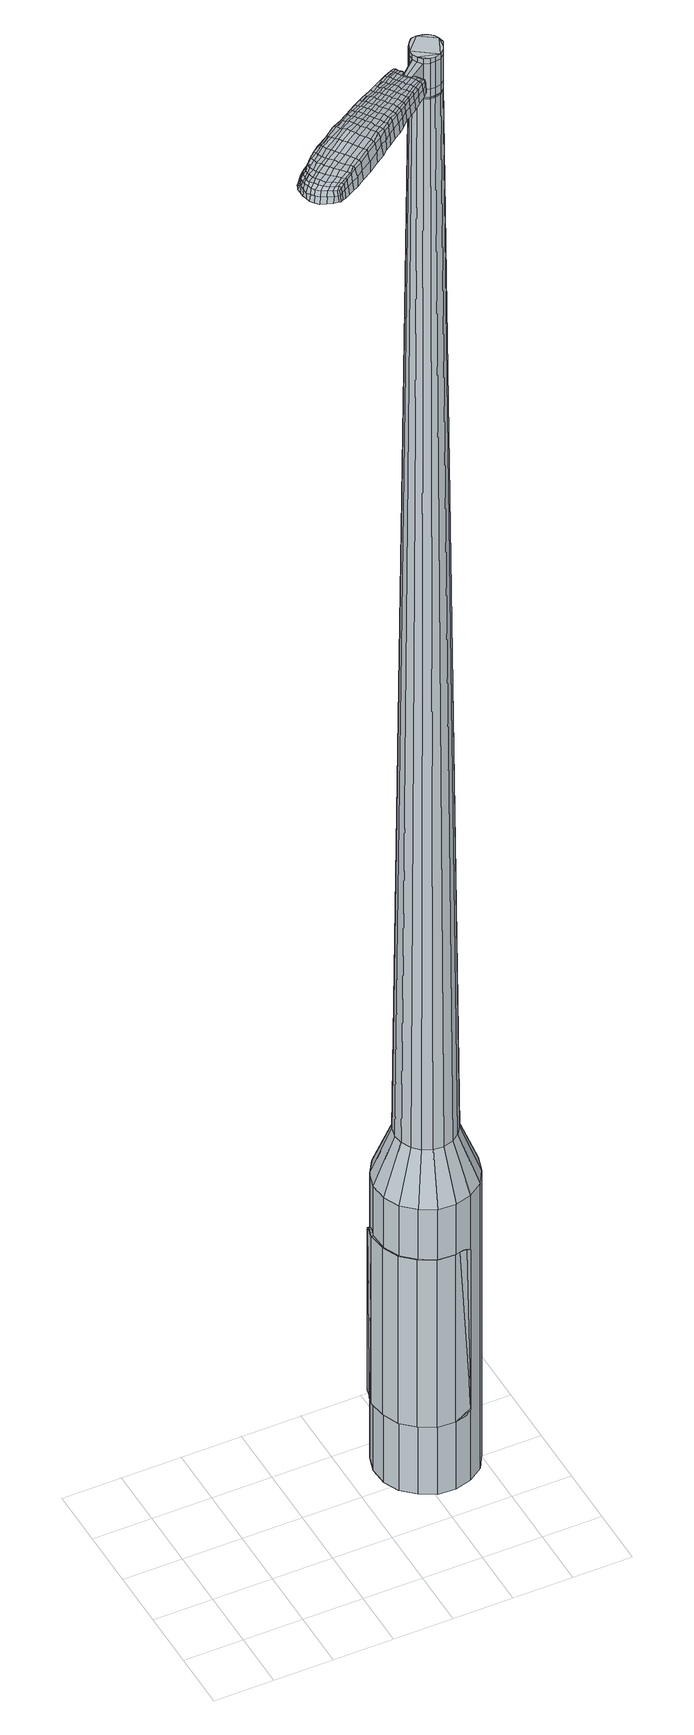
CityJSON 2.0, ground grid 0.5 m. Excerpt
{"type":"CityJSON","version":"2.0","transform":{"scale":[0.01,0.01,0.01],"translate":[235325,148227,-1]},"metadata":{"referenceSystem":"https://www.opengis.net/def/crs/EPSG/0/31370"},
"CityObjects":{
"object1":{"type":"GenericCityObject","attributes":{"cluster":190,"mean_distance_to_centroid":0.3,"new_centroid_x":235327.14,"new_centroid_y":148228.21,"mean_distance_to_camera":11.61,"H1":12.48,"H2":12.41,"Z_final":112.64,"cluster2":-1,"proj_x":235325.34,"proj_y":148225.66,"id_line":62883,"bearing_l":125.16,"distance":3.11,"orientation":"left","G_obj":215.16},"geometry":[{"type":"MultiSurface","lod":"2","boundaries":[[[0,1,2,3]],[[1,4,5,2]],[[4,6,7,5]],[[6,8,9,7]],[[8,10,11,9]],[[10,12,13,11]],[[12,14,15,13]],[[14,16,17,15]],[[16,18,19,17]],[[18,20,21,19]],[[20,22,23,21]],[[22,24,25,23]],[[24,26,27,25]],[[26,28,29,27]],[[28,30,31,29]],[[30,32,33,31]],[[32,34,35,33]],[[34,0,3,35]],[[36,37,38,39]],[[38,40,41,42]],[[41,43,42]],[[42,44,45,46]],[[45,47,46]],[[46,48,49,50]],[[49,51,50]],[[42,46,50,38]],[[50,52,39,38]],[[53,36,39]],[[2,5,7,35]],[[7,9,11,15]],[[11,13,15]],[[15,17,19,23]],[[19,21,23]],[[23,25,27,31]],[[27,29,31]],[[15,23,31,7]],[[31,33,35,7]],[[3,2,35]],[[1,0,54,55]],[[0,34,56,54]],[[34,32,57,56]],[[32,30,58,57]],[[30,28,59,58]],[[28,26,60,59]],[[26,24,61,60]],[[24,22,62,61]],[[22,20,63,62]],[[20,18,64,63]],[[18,16,65,64]],[[16,14,66,65]],[[14,12,67,66]],[[12,10,68,67]],[[10,8,69,68]],[[8,6,70,69]],[[6,4,71,70]],[[4,1,55,71]],[[55,54,72,73]],[[54,56,74,72]],[[56,57,75,74]],[[57,58,76,75]],[[58,59,77,76]],[[59,60,78,77]],[[60,61,79,78]],[[61,62,80,79]],[[62,63,81,80]],[[63,64,82,81]],[[64,65,83,82]],[[65,66,84,83]],[[66,67,85,84]],[[67,68,86,85]],[[68,69,87,86]],[[69,70,88,87]],[[70,71,89,88]],[[71,55,73,89]],[[90,91,92,93]],[[94,95,91,90]],[[96,97,95,94]],[[98,99,97,96]],[[100,101,99,98]],[[102,103,101,100]],[[79,104,103,102]],[[105,106,104,79]],[[81,107,106,105]],[[82,108,107,81]],[[109,110,108,82]],[[111,112,110,109]],[[113,114,112,111]],[[115,116,114,113]],[[117,118,116,115]],[[88,119,118,117]],[[89,120,119,88]],[[93,92,120,89]],[[121,122,123,124]],[[125,121,124,126]],[[127,125,126,128]],[[129,127,128,130]],[[131,129,130,132]],[[133,131,132,134]],[[135,133,134,136]],[[137,135,136,138]],[[139,137,138,140]],[[141,139,140,142]],[[143,141,142,144]],[[145,143,144,146]],[[147,145,146,148]],[[149,147,148,150]],[[151,149,150,152]],[[153,151,152,154]],[[73,72,90,93]],[[72,74,94,90]],[[74,75,96,94]],[[75,76,98,96]],[[76,77,100,98]],[[77,78,102,100]],[[78,79,102]],[[80,105,79]],[[80,81,105]],[[83,109,82]],[[83,84,111,109]],[[84,85,113,111]],[[85,86,115,113]],[[86,87,117,115]],[[87,88,117]],[[73,93,89]],[[155,156,92,91]],[[156,120,92]],[[157,118,119]],[[157,158,116,118]],[[158,159,114,116]],[[159,160,112,114]],[[160,161,110,112]],[[161,108,110]],[[162,106,107]],[[162,104,106]],[[163,103,104]],[[163,164,101,103]],[[164,165,99,101]],[[165,166,97,99]],[[166,167,95,97]],[[167,155,91,95]],[[39,52,153,168]],[[156,155,169,154]],[[53,39,168,122]],[[155,167,123,169]],[[36,53,122,121]],[[167,166,124,123]],[[37,36,121,125]],[[166,165,126,124]],[[38,37,125,127]],[[165,164,128,126]],[[40,38,127,129]],[[164,163,130,128]],[[41,40,129,131]],[[163,104,132,130]],[[43,41,131,133]],[[104,162,134,132]],[[42,43,133,135]],[[162,107,136,134]],[[44,42,135,137]],[[107,108,138,136]],[[45,44,137,139]],[[108,161,140,138]],[[47,45,139,141]],[[161,160,142,140]],[[46,47,141,143]],[[160,159,144,142]],[[48,46,143,145]],[[159,158,146,144]],[[49,48,145,147]],[[158,157,148,146]],[[51,49,147,149]],[[157,119,150,148]],[[50,51,149,151]],[[119,120,152,150]],[[52,50,151,153]],[[120,156,154,152]],[[153,154,170,171]],[[154,169,172,170]],[[169,123,173,172]],[[123,122,174,173]],[[122,168,175,174]],[[168,153,171,175]],[[176,177,178,179]],[[180,176,179,181]],[[176,180,182,183]],[[177,176,183,184]],[[185,186,187,188]],[[189,185,188,190]],[[185,189,191,192]],[[186,185,192,193]],[[194,195,196,197]],[[198,194,197,199]],[[194,198,200,201]],[[195,194,201,202]],[[203,204,205,206]],[[207,203,206,208]],[[203,207,209,210]],[[204,203,210,211]],[[212,213,214,215]],[[216,212,215,217]],[[212,216,218,219]],[[213,212,219,220]],[[221,222,223,224]],[[225,221,224,226]],[[221,225,227,228]],[[222,221,228,229]],[[230,231,232,233]],[[222,230,233,223]],[[230,222,229,234]],[[231,230,234,235]],[[236,237,238,239]],[[231,236,239,232]],[[236,231,235,240]],[[237,236,240,241]],[[242,180,181,243]],[[237,242,243,238]],[[242,237,241,244]],[[180,242,244,182]],[[245,246,247,248]],[[249,245,248,250]],[[245,249,251,252]],[[246,245,252,253]],[[254,255,256,257]],[[246,254,257,247]],[[254,246,253,258]],[[255,254,258,259]],[[260,261,262,263]],[[255,260,263,256]],[[260,255,259,264]],[[261,260,264,265]],[[266,267,268,269]],[[261,266,269,262]],[[266,261,265,270]],[[267,266,270,271]],[[272,177,184,273]],[[267,272,273,268]],[[272,267,271,274]],[[177,272,274,178]],[[275,276,277,278]],[[279,275,278,280]],[[275,279,281,282]],[[276,275,282,283]],[[284,285,286,287]],[[276,284,287,277]],[[284,276,283,288]],[[285,284,288,289]],[[290,291,292,293]],[[285,290,293,286]],[[290,285,289,294]],[[291,290,294,295]],[[296,189,190,297]],[[291,296,297,292]],[[296,291,295,298]],[[189,296,298,191]],[[299,300,301,302]],[[303,299,302,304]],[[299,303,305,306]],[[300,299,306,307]],[[308,309,310,311]],[[300,308,311,301]],[[308,300,307,312]],[[309,308,312,313]],[[314,315,316,317]],[[309,314,317,310]],[[314,309,313,318]],[[315,314,318,319]],[[320,321,322,323]],[[315,320,323,316]],[[320,315,319,324]],[[321,320,324,325]],[[326,186,193,327]],[[321,326,327,322]],[[326,321,325,328]],[[186,326,328,187]],[[329,215,214,330]],[[331,329,330,332]],[[329,331,333,334]],[[215,329,334,217]],[[335,331,332,336]],[[337,335,336,338]],[[335,337,339,340]],[[331,335,340,333]],[[341,337,338,342]],[[343,341,342,344]],[[341,343,345,346]],[[337,341,346,339]],[[347,343,344,348]],[[349,347,348,350]],[[347,349,351,352]],[[343,347,352,345]],[[353,349,350,354]],[[204,353,354,205]],[[353,204,211,355]],[[349,353,355,351]],[[356,357,202,201]],[[358,356,201,200]],[[356,358,359,360]],[[357,356,360,361]],[[362,363,361,360]],[[364,362,360,359]],[[362,364,365,366]],[[363,362,366,367]],[[368,369,367,366]],[[370,368,366,365]],[[368,370,371,372]],[[369,368,372,373]],[[374,375,373,372]],[[376,374,372,371]],[[374,376,209,207]],[[375,374,207,208]],[[377,378,379,380]],[[279,377,380,281]],[[377,279,280,381]],[[378,377,381,382]],[[383,198,199,384]],[[378,383,384,379]],[[383,378,382,385]],[[198,383,385,200]],[[386,387,388,389]],[[225,386,389,227]],[[386,225,226,390]],[[387,386,390,391]],[[392,393,394,395]],[[387,392,395,388]],[[392,387,391,396]],[[393,392,396,397]],[[398,195,202,399]],[[393,398,399,394]],[[398,393,397,400]],[[195,398,400,196]],[[401,402,403,404]],[[183,401,404,184]],[[401,183,182,405]],[[402,401,405,406]],[[407,408,409,410]],[[402,407,410,403]],[[407,402,406,411]],[[408,407,411,412]],[[413,206,205,414]],[[408,413,414,409]],[[413,408,412,415]],[[206,413,415,208]],[[416,417,418,419]],[[188,416,419,190]],[[416,188,187,420]],[[417,416,420,421]],[[422,210,209,423]],[[417,422,423,418]],[[422,417,421,424]],[[210,422,424,211]],[[425,426,427,428]],[[303,425,428,305]],[[425,303,304,429]],[[426,425,429,430]],[[431,216,217,432]],[[426,431,432,427]],[[431,426,430,433]],[[216,431,433,218]],[[434,435,436,437]],[[249,434,437,251]],[[434,249,250,438]],[[435,434,438,439]],[[440,441,442,443]],[[435,440,443,436]],[[440,435,439,444]],[[441,440,444,445]],[[446,213,220,447]],[[441,446,447,442]],[[446,441,445,448]],[[213,446,448,214]],[[449,450,439,438]],[[248,449,438,250]],[[449,248,247,451]],[[450,449,451,452]],[[453,454,445,444]],[[450,453,444,439]],[[453,450,452,455]],[[454,453,455,456]],[[457,330,214,448]],[[454,457,448,445]],[[457,454,456,458]],[[330,457,458,332]],[[459,460,461,462]],[[306,459,462,307]],[[459,306,305,428]],[[460,459,428,427]],[[463,334,333,464]],[[460,463,464,461]],[[463,460,427,432]],[[334,463,432,217]],[[465,466,452,451]],[[257,465,451,247]],[[465,257,256,467]],[[466,465,467,468]],[[469,470,456,455]],[[466,469,455,452]],[[469,466,468,471]],[[470,469,471,472]],[[473,336,332,458]],[[470,473,458,456]],[[473,470,472,474]],[[336,473,474,338]],[[475,476,477,478]],[[312,475,478,313]],[[475,312,307,462]],[[476,475,462,461]],[[479,340,339,480]],[[476,479,480,477]],[[479,476,461,464]],[[340,479,464,333]],[[481,482,468,467]],[[263,481,467,256]],[[481,263,262,483]],[[482,481,483,484]],[[485,486,472,471]],[[482,485,471,468]],[[485,482,484,487]],[[486,485,487,488]],[[489,342,338,474]],[[486,489,474,472]],[[489,486,488,490]],[[342,489,490,344]],[[491,492,493,494]],[[318,491,494,319]],[[491,318,313,478]],[[492,491,478,477]],[[495,346,345,496]],[[492,495,496,493]],[[495,492,477,480]],[[346,495,480,339]],[[497,498,484,483]],[[269,497,483,262]],[[497,269,268,499]],[[498,497,499,500]],[[501,502,488,487]],[[498,501,487,484]],[[501,498,500,503]],[[502,501,503,504]],[[505,348,344,490]],[[502,505,490,488]],[[505,502,504,506]],[[348,505,506,350]],[[507,508,509,510]],[[324,507,510,325]],[[507,324,319,494]],[[508,507,494,493]],[[511,352,351,512]],[[508,511,512,509]],[[511,508,493,496]],[[352,511,496,345]],[[513,514,500,499]],[[273,513,499,268]],[[513,273,184,404]],[[514,513,404,403]],[[515,516,504,503]],[[514,515,503,500]],[[515,514,403,410]],[[516,515,410,409]],[[517,354,350,506]],[[516,517,506,504]],[[517,516,409,414]],[[354,517,414,205]],[[518,519,421,420]],[[328,518,420,187]],[[518,328,325,510]],[[519,518,510,509]],[[520,355,211,424]],[[519,520,424,421]],[[520,519,509,512]],[[355,520,512,351]],[[521,522,382,381]],[[278,521,381,280]],[[521,278,277,523]],[[522,521,523,524]],[[525,358,200,385]],[[522,525,385,382]],[[525,522,524,526]],[[358,525,526,359]],[[527,528,529,530]],[[228,527,530,229]],[[527,228,227,389]],[[528,527,389,388]],[[531,532,533,534]],[[528,531,534,529]],[[531,528,388,395]],[[532,531,395,394]],[[535,357,361,536]],[[532,535,536,533]],[[535,532,394,399]],[[357,535,399,202]],[[537,538,524,523]],[[287,537,523,277]],[[537,287,286,539]],[[538,537,539,540]],[[541,364,359,526]],[[538,541,526,524]],[[541,538,540,542]],[[364,541,542,365]],[[543,544,545,546]],[[234,543,546,235]],[[543,234,229,530]],[[544,543,530,529]],[[547,548,549,550]],[[544,547,550,545]],[[547,544,529,534]],[[548,547,534,533]],[[551,363,367,552]],[[548,551,552,549]],[[551,548,533,536]],[[363,551,536,361]],[[553,554,540,539]],[[293,553,539,286]],[[553,293,292,555]],[[554,553,555,556]],[[557,370,365,542]],[[554,557,542,540]],[[557,554,556,558]],[[370,557,558,371]],[[559,560,561,562]],[[240,559,562,241]],[[559,240,235,546]],[[560,559,546,545]],[[563,564,565,566]],[[560,563,566,561]],[[563,560,545,550]],[[564,563,550,549]],[[567,369,373,568]],[[564,567,568,565]],[[567,564,549,552]],[[369,567,552,367]],[[569,570,556,555]],[[297,569,555,292]],[[569,297,190,419]],[[570,569,419,418]],[[571,376,371,558]],[[570,571,558,556]],[[571,570,418,423]],[[376,571,423,209]],[[572,573,406,405]],[[244,572,405,182]],[[572,244,241,562]],[[573,572,562,561]],[[574,575,412,411]],[[573,574,411,406]],[[574,573,561,566]],[[575,574,566,565]],[[576,375,208,415]],[[575,576,415,412]],[[576,575,565,568]],[[375,576,568,373]],[[577,578,579,580]],[[580,579,581,582]],[[583,581,579,584]],[[584,579,578,585]],[[586,587,588,589]],[[589,588,590,591]],[[592,590,588,593]],[[593,588,587,594]],[[595,596,597,598]],[[598,597,599,600]],[[601,599,597,602]],[[602,597,596,603]],[[604,605,606,607]],[[607,606,608,609]],[[610,608,606,611]],[[611,606,605,612]],[[613,614,615,616]],[[616,615,617,618]],[[619,617,615,620]],[[620,615,614,621]],[[622,623,624,625]],[[625,624,626,627]],[[628,626,624,629]],[[629,624,623,630]],[[631,632,633,634]],[[634,633,623,622]],[[630,623,633,635]],[[635,633,632,636]],[[637,638,639,640]],[[640,639,632,631]],[[636,632,639,641]],[[641,639,638,642]],[[582,581,643,644]],[[644,643,638,637]],[[642,638,643,645]],[[645,643,581,583]],[[646,647,648,649]],[[649,648,650,651]],[[652,650,648,653]],[[653,648,647,654]],[[655,656,657,658]],[[658,657,647,646]],[[654,647,657,659]],[[659,657,656,660]],[[661,662,663,664]],[[664,663,656,655]],[[660,656,663,665]],[[665,663,662,666]],[[667,668,669,670]],[[670,669,662,661]],[[666,662,669,671]],[[671,669,668,672]],[[585,578,673,674]],[[674,673,668,667]],[[672,668,673,675]],[[675,673,578,577]],[[676,677,678,679]],[[679,678,680,681]],[[682,680,678,683]],[[683,678,677,684]],[[685,686,687,688]],[[688,687,677,676]],[[684,677,687,689]],[[689,687,686,690]],[[691,692,693,694]],[[694,693,686,685]],[[690,686,693,695]],[[695,693,692,696]],[[591,590,697,698]],[[698,697,692,691]],[[696,692,697,699]],[[699,697,590,592]],[[700,701,702,703]],[[703,702,704,705]],[[706,704,702,707]],[[707,702,701,708]],[[709,710,711,712]],[[712,711,701,700]],[[708,701,711,713]],[[713,711,710,714]],[[715,716,717,718]],[[718,717,710,709]],[[714,710,717,719]],[[719,717,716,720]],[[721,722,723,724]],[[724,723,716,715]],[[720,716,723,725]],[[725,723,722,726]],[[594,587,727,728]],[[728,727,722,721]],[[726,722,727,729]],[[729,727,587,586]],[[613,616,730,731]],[[731,730,732,733]],[[734,732,730,735]],[[735,730,616,618]],[[733,732,736,737]],[[737,736,738,739]],[[740,738,736,741]],[[741,736,732,734]],[[739,738,742,743]],[[743,742,744,745]],[[746,744,742,747]],[[747,742,738,740]],[[745,744,748,749]],[[749,748,750,751]],[[752,750,748,753]],[[753,748,744,746]],[[751,750,754,755]],[[755,754,605,604]],[[612,605,754,756]],[[756,754,750,752]],[[603,757,758,602]],[[602,758,759,601]],[[760,759,758,761]],[[761,758,757,762]],[[762,763,764,761]],[[761,764,765,760]],[[766,765,764,767]],[[767,764,763,768]],[[768,769,770,767]],[[767,770,771,766]],[[772,771,770,773]],[[773,770,769,774]],[[774,775,776,773]],[[773,776,777,772]],[[610,777,776,608]],[[608,776,775,609]],[[778,779,780,781]],[[781,780,680,682]],[[681,680,780,782]],[[782,780,779,783]],[[600,599,784,785]],[[785,784,779,778]],[[783,779,784,786]],[[786,784,599,601]],[[787,788,789,790]],[[790,789,626,628]],[[627,626,789,791]],[[791,789,788,792]],[[793,794,795,796]],[[796,795,788,787]],[[792,788,795,797]],[[797,795,794,798]],[[603,596,799,800]],[[800,799,794,793]],[[798,794,799,801]],[[801,799,596,595]],[[802,803,804,805]],[[805,804,584,585]],[[583,584,804,806]],[[806,804,803,807]],[[808,809,810,811]],[[811,810,803,802]],[[807,803,810,812]],[[812,810,809,813]],[[604,607,814,815]],[[815,814,809,808]],[[813,809,814,816]],[[816,814,607,609]],[[817,818,819,820]],[[820,819,589,591]],[[586,589,819,821]],[[821,819,818,822]],[[610,611,823,824]],[[824,823,818,817]],[[822,818,823,825]],[[825,823,611,612]],[[826,827,828,829]],[[829,828,704,706]],[[705,704,828,830]],[[830,828,827,831]],[[618,617,832,833]],[[833,832,827,826]],[[831,827,832,834]],[[834,832,617,619]],[[835,836,837,838]],[[838,837,650,652]],[[651,650,837,839]],[[839,837,836,840]],[[841,842,843,844]],[[844,843,836,835]],[[840,836,843,845]],[[845,843,842,846]],[[621,614,847,848]],[[848,847,842,841]],[[846,842,847,849]],[[849,847,614,613]],[[840,850,839]],[[839,850,649,651]],[[646,649,850,851]],[[851,850,852]],[[846,853,854,845]],[[845,854,850,840]],[[852,850,854,855]],[[855,854,853,856]],[[613,731,857,849]],[[849,857,853,846]],[[856,853,857,858]],[[858,857,731,733]],[[859,860,861,862]],[[862,861,707,708]],[[706,707,861,829]],[[829,861,860,826]],[[734,735,863,864]],[[864,863,860,859]],[[826,860,863,833]],[[833,863,735,618]],[[852,865,866,851]],[[851,866,658,646]],[[655,658,866,867]],[[867,866,865,868]],[[856,869,870,855]],[[855,870,865,852]],[[868,865,870,871]],[[871,870,869,872]],[[733,737,873,858]],[[858,873,869,856]],[[872,869,873,874]],[[874,873,737,739]],[[875,876,877,878]],[[878,877,713,714]],[[708,713,877,862]],[[862,877,876,859]],[[740,741,879,880]],[[880,879,876,875]],[[859,876,879,864]],[[864,879,741,734]],[[868,881,867]],[[867,881,664,655]],[[661,664,881,882]],[[882,881,883]],[[872,884,885,871]],[[871,885,881,868]],[[883,881,885,886]],[[886,885,884,887]],[[739,743,888,874]],[[874,888,884,872]],[[887,884,888,889]],[[889,888,743,745]],[[890,891,892,893]],[[893,892,719,720]],[[714,719,892,878]],[[878,892,891,875]],[[746,747,894,895]],[[895,894,891,890]],[[875,891,894,880]],[[880,894,747,740]],[[883,896,897,882]],[[882,897,670,661]],[[667,670,897,898]],[[898,897,896,899]],[[887,900,901,886]],[[886,901,896,883]],[[899,896,901,902]],[[902,901,900,903]],[[745,749,904,889]],[[889,904,900,887]],[[903,900,904,905]],[[905,904,749,751]],[[906,907,908,909]],[[909,908,725,726]],[[720,725,908,893]],[[893,908,907,890]],[[752,753,910,911]],[[911,910,907,906]],[[890,907,910,895]],[[895,910,753,746]],[[899,912,913,898]],[[898,913,674,667]],[[585,674,913,805]],[[805,913,912,802]],[[903,914,915,902]],[[902,915,912,899]],[[802,912,915,811]],[[811,915,914,808]],[[751,755,916,905]],[[905,916,914,903]],[[808,914,916,815]],[[815,916,755,604]],[[822,917,918,821]],[[821,918,729,586]],[[726,729,918,909]],[[909,918,917,906]],[[612,756,919,825]],[[825,919,917,822]],[[906,917,919,911]],[[911,919,756,752]],[[783,920,921,782]],[[782,921,679,681]],[[676,679,921,922]],[[922,921,920,923]],[[601,759,924,786]],[[786,924,920,783]],[[923,920,924,925]],[[925,924,759,760]],[[926,927,928,929]],[[929,928,629,630]],[[628,629,928,790]],[[790,928,927,787]],[[930,931,932,933]],[[933,932,927,926]],[[787,927,932,796]],[[796,932,931,793]],[[762,757,934,935]],[[935,934,931,930]],[[793,931,934,800]],[[800,934,757,603]],[[923,936,937,922]],[[922,937,688,676]],[[685,688,937,938]],[[938,937,936,939]],[[760,765,940,925]],[[925,940,936,923]],[[939,936,940,941]],[[941,940,765,766]],[[942,943,944,945]],[[945,944,635,636]],[[630,635,944,929]],[[929,944,943,926]],[[946,947,948,949]],[[949,948,943,942]],[[926,943,948,933]],[[933,948,947,930]],[[768,763,950,951]],[[951,950,947,946]],[[930,947,950,935]],[[935,950,763,762]],[[939,952,953,938]],[[938,953,694,685]],[[691,694,953,954]],[[954,953,952,955]],[[766,771,956,941]],[[941,956,952,939]],[[955,952,956,957]],[[957,956,771,772]],[[958,959,960,961]],[[961,960,641,642]],[[636,641,960,945]],[[945,960,959,942]],[[962,963,964,965]],[[965,964,959,958]],[[942,959,964,949]],[[949,964,963,946]],[[774,769,966,967]],[[967,966,963,962]],[[946,963,966,951]],[[951,966,769,768]],[[955,968,969,954]],[[954,969,698,691]],[[591,698,969,820]],[[820,969,968,817]],[[772,777,970,957]],[[957,970,968,955]],[[817,968,970,824]],[[824,970,777,610]],[[807,971,972,806]],[[806,972,645,583]],[[642,645,972,961]],[[961,972,971,958]],[[813,973,974,812]],[[812,974,971,807]],[[958,971,974,965]],[[965,974,973,962]],[[609,775,975,816]],[[816,975,973,813]],[[962,973,975,967]],[[967,975,775,774]],[[577,580,179,178]],[[580,582,181,179]],[[592,593,192,191]],[[593,594,193,192]],[[595,598,197,196]],[[598,600,199,197]],[[619,620,219,218]],[[620,621,220,219]],[[622,625,224,223]],[[625,627,226,224]],[[631,634,233,232]],[[634,622,223,233]],[[637,640,239,238]],[[640,631,232,239]],[[582,644,243,181]],[[644,637,238,243]],[[652,653,252,251]],[[653,654,253,252]],[[654,659,258,253]],[[659,660,259,258]],[[660,665,264,259]],[[665,666,265,264]],[[666,671,270,265]],[[671,672,271,270]],[[672,675,274,271]],[[675,577,178,274]],[[682,683,282,281]],[[683,684,283,282]],[[684,689,288,283]],[[689,690,289,288]],[[690,695,294,289]],[[695,696,295,294]],[[696,699,298,295]],[[699,592,191,298]],[[700,703,302,301]],[[703,705,304,302]],[[709,712,311,310]],[[712,700,301,311]],[[715,718,317,316]],[[718,709,310,317]],[[721,724,323,322]],[[724,715,316,323]],[[594,728,327,193]],[[728,721,322,327]],[[778,781,380,379]],[[781,682,281,380]],[[600,785,384,199]],[[785,778,379,384]],[[627,791,390,226]],[[791,792,391,390]],[[792,797,396,391]],[[797,798,397,396]],[[798,801,400,397]],[[801,595,196,400]],[[705,830,429,304]],[[830,831,430,429]],[[831,834,433,430]],[[834,619,218,433]],[[835,838,437,436]],[[838,652,251,437]],[[841,844,443,442]],[[844,835,436,443]],[[621,848,447,220]],[[848,841,442,447]],[[976,977,978,979]],[[980,981,979,978]],[[982,983,984,985]],[[986,987,988,989]],[[977,990,991,978]],[[992,980,978,991]],[[993,982,985,994]],[[995,996,987,986]],[[990,997,998,991]],[[998,999,992,991]],[[1000,993,994,1001]],[[1002,996,995,1003]],[[997,1004,1005,998]],[[1005,1006,999,998]],[[1007,1000,1001,1008]],[[1009,1002,1003,1010]],[[1011,1012,1013,1014]],[[1015,1016,1012,1011]],[[1015,1017,1018,1016]],[[1017,1019,1020,1018]],[[1021,1022,1023,1024]],[[1025,1026,1022,1021]],[[1027,1028,1026,1025]],[[1029,1030,1028,1027]],[[1024,1013,1012,1021]],[[1021,1012,1016,1025]],[[1016,1018,1027,1025]],[[1018,1020,1029,1027]],[[985,984,981,980]],[[994,985,980,992]],[[999,1001,994,992]],[[1006,1008,1001,999]],[[986,989,983,982]],[[995,986,982,993]],[[1003,995,993,1000]],[[1010,1003,1000,1007]],[[987,1011,1014,988]],[[996,1015,1011,987]],[[1017,1015,996,1002]],[[1019,1017,1002,1009]],[[1031,1032,1033,1034]],[[1033,1035,1036,1037]],[[1033,1037,1038,1039]],[[1033,1039,1034]],[[1040,1031,1034,1041]],[[1042,1041,1034,1043]],[[1044,1043,1034]],[[1045,1033,1032,1046]],[[1047,1045,1046,1048]],[[1049,1047,1048,1050]],[[1051,1049,1050,1052]],[[1053,1051,1052,1054]],[[1054,1055,1056,1057]],[[1054,1057,1058,1059]],[[1054,1059,1060,1061]],[[1060,1062,1063,1064]],[[1060,1064,1065,1066]],[[1060,1066,1061]],[[1054,1061,1053]],[[1067,1068,1032,1031]],[[1069,1070,1035,1033]],[[1071,1072,1044,1034]],[[1068,1073,1046,1032]],[[1074,1069,1033,1045]],[[1073,1075,1048,1046]],[[1076,1074,1045,1047]],[[1075,1077,1050,1048]],[[1078,1076,1047,1049]],[[1077,1079,1052,1050]],[[1080,1078,1049,1051]],[[1079,1081,1054,1052]],[[1082,1080,1051,1053]],[[1081,1083,1055,1054]],[[1084,1085,1062,1060]],[[1086,1082,1053,1061]],[[1056,1055,1083,1087]],[[1057,1056,1087,1088]],[[1058,1057,1088,1089]],[[1059,1058,1089,1090]],[[1060,1059,1090,1084]],[[1091,1067,1031,1040]],[[1092,1091,1040,1041]],[[1093,1092,1041,1042]],[[1094,1093,1042,1043]],[[1072,1094,1043,1044]],[[1036,1035,1070,1095]],[[1063,1062,1085,1096]],[[1037,1036,1095,1097]],[[1038,1037,1097,1098]],[[1039,1038,1098,1099]],[[1034,1039,1099,1071]],[[1064,1063,1096,1100]],[[1065,1064,1100,1101]],[[1066,1065,1101,1102]],[[1061,1066,1102,1086]]]}]}
},
"vertices":[
[178,94,384],[172,107,384],[172,107,96],[178,94,96],[171,122,384],[171,122,96],[175,136,384],[175,136,96],[183,148,384],[183,148,96],[195,157,384],[195,157,96],[209,160,384],[209,160,96],[224,159,384],[224,159,96],[237,153,384],[237,153,96],[248,143,384],[248,143,96],[254,129,384],[254,129,96],[255,115,384],[255,115,96],[251,101,384],[251,101,96],[243,88,384],[243,88,96],[231,80,384],[231,80,96],[217,76,384],[217,76,96],[202,77,384],[202,77,96],[189,84,384],[189,84,96],[210,105,1524],[214,105,1524],[219,106,1524],[202,111,1524],[223,109,1524],[225,113,1524],[226,122,1524],[227,117,1524],[224,126,1524],[221,129,1524],[212,132,1524],[217,131,1524],[207,131,1524],[204,128,1524],[200,119,1524],[201,124,1524],[200,115,1524],[205,107,1524],[193,104,429],[189,112,429],[199,98,429],[207,94,429],[215,93,429],[224,96,429],[231,101,429],[236,108,429],[238,116,429],[237,125,429],[234,133,429],[227,139,429],[220,143,429],[211,143,429],[202,141,429],[195,136,429],[190,129,429],[188,120,429],[202,111,1483],[200,115,1483],[205,107,1483],[210,105,1483],[214,105,1483],[219,106,1483],[223,109,1483],[225,113,1483],[227,117,1483],[226,122,1483],[224,126,1483],[221,129,1483],[217,131,1483],[212,132,1483],[207,131,1483],[204,128,1483],[201,124,1483],[200,119,1483],[203,111,1483],[203,111,1485],[201,115,1485],[201,115,1483],[206,108,1483],[206,108,1485],[210,106,1483],[210,106,1485],[214,106,1483],[214,106,1485],[219,107,1483],[219,107,1485],[222,109,1483],[222,109,1485],[225,113,1485],[226,117,1483],[226,117,1485],[226,122,1485],[224,126,1485],[220,129,1483],[220,129,1485],[216,131,1483],[216,131,1485],[212,131,1483],[212,131,1485],[208,130,1483],[208,130,1485],[204,127,1483],[204,127,1485],[201,124,1485],[200,119,1485],[210,105,1519],[205,107,1519],[205,107,1493],[210,105,1493],[214,105,1519],[214,105,1493],[219,106,1519],[219,106,1493],[223,109,1519],[223,109,1493],[225,113,1519],[225,113,1493],[227,117,1519],[227,117,1493],[226,122,1519],[226,122,1493],[224,126,1519],[224,126,1493],[221,129,1519],[221,129,1493],[217,131,1519],[217,131,1493],[212,132,1519],[212,132,1493],[207,131,1519],[207,131,1493],[204,128,1519],[204,128,1493],[201,124,1519],[201,124,1493],[200,119,1519],[200,119,1493],[200,115,1519],[200,115,1493],[202,111,1485],[200,115,1485],[204,128,1485],[207,131,1485],[212,132,1485],[217,131,1485],[221,129,1485],[227,117,1485],[223,109,1485],[219,106,1485],[214,105,1485],[210,105,1485],[205,107,1485],[202,111,1519],[202,111,1493],[185,102,1513],[185,102,1518],[187,100,1513],[189,97,1513],[189,97,1518],[187,100,1518],[115,73,1519],[121,77,1518],[119,77,1509],[113,74,1510],[108,68,1519],[106,69,1510],[109,68,1526],[117,72,1525],[123,76,1525],[137,42,1519],[143,46,1518],[143,48,1525],[137,43,1525],[130,36,1519],[130,38,1526],[130,34,1510],[137,39,1510],[142,44,1509],[67,14,1519],[65,17,1519],[64,16,1513],[66,13,1513],[70,11,1519],[69,10,1513],[71,12,1524],[68,15,1524],[66,18,1524],[127,56,1530],[133,61,1529],[132,63,1529],[126,59,1530],[120,51,1531],[118,54,1531],[122,48,1530],[130,53,1530],[136,58,1529],[193,103,1512],[192,105,1512],[191,104,1517],[192,102,1517],[195,101,1512],[194,100,1517],[194,100,1506],[193,102,1506],[191,105,1506],[67,38,1519],[70,40,1519],[68,41,1512],[66,39,1512],[66,36,1518],[64,37,1512],[67,36,1522],[68,37,1523],[71,39,1524],[73,43,1519],[78,47,1519],[76,47,1512],[72,44,1512],[75,42,1524],[79,46,1525],[82,51,1519],[89,55,1519],[87,56,1511],[81,51,1511],[84,50,1526],[90,55,1526],[98,62,1519],[96,62,1510],[100,61,1526],[178,112,1513],[171,108,1513],[173,108,1518],[179,112,1517],[183,115,1512],[182,114,1516],[181,115,1506],[176,113,1507],[170,109,1507],[165,104,1514],[158,100,1515],[160,100,1520],[166,104,1519],[163,105,1507],[157,101,1507],[152,96,1515],[146,92,1516],[147,92,1522],[154,96,1521],[150,97,1508],[144,93,1508],[139,89,1517],[133,85,1517],[135,84,1524],[141,88,1523],[138,89,1508],[131,85,1509],[127,81,1518],[129,80,1524],[125,81,1509],[87,8,1519],[90,10,1519],[90,11,1524],[87,9,1523],[85,7,1518],[85,8,1522],[85,6,1512],[87,7,1512],[90,8,1512],[94,12,1519],[99,15,1519],[99,17,1525],[94,14,1524],[94,10,1512],[99,13,1512],[105,18,1519],[111,23,1519],[111,24,1526],[104,20,1526],[104,16,1511],[111,21,1511],[121,29,1519],[120,31,1526],[120,27,1510],[195,87,1513],[189,83,1513],[189,81,1507],[195,86,1507],[199,91,1512],[199,90,1506],[198,91,1516],[195,89,1517],[189,84,1518],[183,78,1514],[177,73,1515],[177,72,1507],[183,76,1507],[183,79,1519],[177,75,1520],[171,69,1515],[166,64,1516],[166,62,1508],[171,67,1508],[171,70,1521],[166,66,1522],[160,59,1517],[154,55,1517],[154,53,1509],[160,57,1508],[160,61,1523],[154,57,1524],[148,50,1518],[148,48,1509],[148,52,1524],[188,99,1519],[186,101,1519],[182,95,1520],[180,97,1520],[183,92,1520],[190,97,1519],[176,91,1522],[174,93,1522],[170,86,1523],[168,89,1523],[171,84,1523],[177,88,1521],[164,82,1524],[162,84,1524],[158,78,1525],[156,80,1525],[159,75,1525],[165,79,1524],[151,73,1526],[150,76,1526],[145,69,1527],[144,72,1527],[147,66,1527],[153,71,1526],[139,65,1528],[138,67,1528],[141,62,1528],[71,16,1527],[69,19,1527],[74,14,1526],[77,16,1527],[74,19,1528],[72,22,1528],[80,22,1529],[77,26,1529],[83,20,1528],[88,24,1530],[86,27,1530],[83,30,1530],[92,31,1531],[89,34,1531],[94,28,1530],[102,33,1531],[99,36,1531],[97,39,1531],[110,44,1531],[107,47,1531],[112,40,1531],[83,7,1518],[80,7,1519],[79,6,1513],[83,6,1513],[83,8,1523],[80,9,1523],[75,9,1519],[74,8,1513],[76,10,1524],[65,34,1518],[64,31,1518],[65,32,1523],[66,34,1523],[63,34,1513],[62,32,1513],[63,28,1519],[63,24,1519],[64,25,1524],[64,28,1523],[62,28,1513],[62,24,1513],[63,20,1519],[65,21,1524],[63,20,1513],[118,71,1528],[119,70,1528],[125,74,1528],[124,75,1527],[110,67,1528],[111,65,1529],[120,67,1529],[122,65,1530],[128,69,1529],[126,71,1528],[113,62,1529],[114,60,1530],[124,62,1530],[130,66,1529],[116,57,1531],[136,45,1528],[135,47,1529],[128,41,1529],[129,39,1528],[142,49,1527],[140,51,1528],[132,50,1529],[125,44,1530],[138,54,1528],[200,93,1512],[199,95,1512],[198,94,1517],[199,93,1517],[200,92,1506],[199,94,1506],[197,97,1512],[196,97,1517],[197,97,1506],[185,115,1512],[186,114,1512],[185,114,1506],[184,115,1506],[184,114,1517],[185,113,1517],[187,112,1512],[189,110,1512],[188,109,1506],[186,112,1506],[186,111,1517],[188,109,1517],[190,107,1512],[189,107,1506],[189,107,1517],[180,111,1519],[181,109,1519],[173,107,1520],[174,105,1520],[182,108,1519],[183,106,1519],[176,104,1520],[177,101,1520],[185,103,1519],[179,99,1520],[194,90,1519],[193,91,1519],[187,87,1520],[188,85,1520],[192,94,1519],[186,90,1520],[167,103,1521],[168,101,1521],[161,99,1522],[162,97,1522],[170,99,1521],[171,97,1521],[163,95,1522],[165,93,1523],[173,95,1522],[166,91,1523],[183,81,1521],[181,82,1521],[176,78,1522],[177,76,1522],[180,85,1521],[174,81,1522],[155,95,1523],[156,93,1523],[148,91,1524],[149,89,1524],[157,91,1523],[159,89,1524],[151,87,1525],[153,85,1525],[160,87,1524],[154,82,1525],[171,71,1523],[170,73,1523],[164,69,1524],[165,67,1524],[168,76,1524],[162,72,1525],[142,87,1525],[143,85,1525],[136,83,1526],[137,81,1526],[145,83,1526],[146,81,1526],[139,79,1527],[140,77,1527],[148,78,1526],[142,74,1527],[159,62,1525],[158,64,1525],[152,60,1526],[153,58,1526],[156,67,1526],[150,63,1527],[130,79,1527],[131,77,1527],[132,75,1527],[134,73,1528],[136,70,1528],[148,53,1527],[146,55,1527],[144,58,1528],[85,10,1525],[82,10,1525],[88,11,1526],[86,12,1526],[78,11,1526],[82,14,1527],[68,35,1525],[67,33,1525],[70,35,1526],[71,38,1525],[67,30,1525],[66,26,1526],[70,29,1527],[70,32,1526],[67,23,1526],[71,25,1527],[93,14,1526],[90,15,1527],[98,17,1527],[96,18,1528],[87,17,1528],[92,21,1529],[75,41,1526],[74,39,1527],[79,43,1528],[79,45,1527],[74,36,1527],[75,32,1528],[80,36,1529],[80,40,1528],[76,29,1528],[82,33,1530],[103,21,1528],[101,22,1529],[110,25,1528],[108,27,1529],[98,25,1529],[105,30,1530],[84,49,1528],[85,47,1528],[91,51,1529],[91,53,1528],[85,44,1529],[86,40,1530],[93,46,1530],[92,49,1530],[88,37,1530],[95,42,1531],[120,32,1529],[118,34,1529],[115,37,1530],[101,60,1528],[101,58,1529],[102,55,1530],[104,53,1530],[106,50,1531],[120,76,1509],[122,75,1518],[116,71,1518],[114,72,1509],[109,67,1519],[107,67,1510],[111,66,1525],[118,71,1525],[124,75,1525],[141,49,1525],[141,47,1518],[136,43,1518],[136,45,1525],[129,38,1519],[129,40,1525],[129,36,1510],[136,41,1509],[141,45,1509],[66,17,1513],[67,18,1519],[69,15,1519],[68,15,1513],[71,13,1519],[71,12,1513],[73,14,1524],[70,16,1524],[68,19,1524],[131,63,1528],[133,60,1528],[127,56,1529],[125,59,1529],[120,51,1529],[118,54,1529],[122,48,1529],[129,53,1529],[135,58,1528],[189,103,1516],[190,104,1512],[191,102,1512],[191,101,1516],[193,99,1512],[192,99,1516],[193,98,1506],[191,101,1506],[189,103,1506],[70,39,1512],[71,39,1519],[69,37,1518],[67,37,1512],[68,35,1518],[66,36,1512],[68,35,1522],[70,36,1523],[72,38,1523],[77,46,1512],[79,45,1519],[75,42,1519],[73,42,1512],[76,41,1524],[80,45,1525],[88,54,1511],[90,54,1519],[84,49,1519],[82,50,1511],[85,48,1525],[91,53,1526],[99,60,1519],[97,61,1510],[101,59,1526],[173,106,1518],[172,106,1513],[179,110,1513],[180,110,1517],[183,113,1512],[183,112,1515],[182,113,1506],[177,111,1506],[171,107,1507],[161,98,1520],[159,99,1514],[166,103,1514],[167,102,1519],[164,103,1507],[158,99,1507],[148,90,1522],[147,91,1516],[153,95,1515],[154,94,1521],[151,95,1508],[145,91,1508],[136,82,1523],[134,83,1517],[140,87,1516],[142,86,1522],[139,87,1508],[132,84,1508],[128,79,1517],[130,78,1524],[126,80,1509],[89,13,1523],[89,12,1519],[87,10,1518],[86,11,1523],[85,9,1518],[85,10,1522],[85,8,1512],[87,8,1512],[89,10,1512],[98,18,1525],[98,17,1519],[94,14,1519],[93,15,1524],[93,12,1512],[98,15,1512],[110,26,1526],[110,24,1519],[103,20,1519],[103,21,1525],[103,18,1511],[110,22,1511],[119,31,1519],[119,33,1526],[119,29,1510],[188,83,1507],[188,84,1513],[194,89,1513],[194,87,1506],[197,92,1512],[197,91,1506],[196,92,1515],[193,90,1517],[188,85,1518],[176,73,1507],[176,75,1514],[182,79,1514],[182,78,1507],[182,81,1519],[176,76,1520],[164,64,1508],[164,65,1516],[170,70,1515],[170,68,1508],[170,72,1521],[164,67,1522],[153,54,1508],[153,56,1517],[159,61,1516],[158,59,1508],[158,62,1522],[153,58,1523],[147,52,1517],[147,50,1509],[147,54,1524],[187,99,1518],[186,101,1518],[181,95,1519],[180,97,1519],[183,92,1519],[189,96,1518],[175,90,1520],[174,92,1520],[169,86,1521],[168,88,1521],[171,84,1521],[177,88,1520],[163,82,1523],[161,84,1523],[157,77,1524],[155,80,1524],[159,75,1524],[165,79,1523],[151,73,1525],[149,75,1525],[145,69,1526],[143,71,1526],[147,66,1526],[153,70,1525],[139,65,1527],[137,67,1527],[141,62,1527],[70,20,1526],[72,17,1526],[74,15,1525],[78,17,1526],[75,19,1526],[73,22,1526],[78,26,1528],[80,23,1528],[83,20,1527],[89,24,1528],[86,27,1529],[84,30,1529],[90,34,1530],[92,31,1530],[94,28,1529],[101,33,1530],[99,36,1530],[97,39,1530],[107,46,1530],[109,44,1530],[112,41,1530],[80,8,1513],[80,9,1518],[83,9,1518],[83,8,1512],[83,10,1523],[81,11,1523],[76,11,1519],[75,10,1513],[77,12,1523],[67,31,1523],[66,31,1518],[67,33,1518],[68,33,1523],[65,34,1512],[65,31,1512],[66,25,1523],[65,24,1519],[65,28,1519],[66,28,1523],[64,28,1513],[64,24,1513],[66,21,1519],[67,22,1524],[65,20,1513],[125,73,1527],[119,69,1527],[118,70,1527],[124,74,1526],[111,65,1527],[112,64,1528],[128,68,1528],[122,64,1528],[120,67,1528],[126,71,1527],[113,62,1528],[114,59,1529],[124,61,1529],[130,65,1528],[116,56,1529],[127,42,1528],[134,47,1527],[135,46,1527],[128,41,1527],[141,50,1526],[140,51,1527],[132,50,1528],[125,45,1528],[138,54,1527],[196,93,1516],[197,93,1512],[198,93,1512],[197,93,1516],[198,92,1506],[197,92,1506],[195,96,1512],[194,96,1516],[195,95,1506],[183,112,1506],[184,112,1512],[184,113,1512],[183,113,1506],[183,112,1516],[184,111,1516],[186,108,1506],[187,108,1512],[185,110,1512],[184,110,1506],[185,110,1516],[186,107,1516],[188,106,1512],[188,106,1506],[188,105,1516],[180,109,1518],[174,106,1519],[174,105,1519],[183,105,1518],[181,107,1518],[175,103,1519],[177,101,1519],[184,103,1518],[178,99,1519],[187,87,1519],[192,91,1518],[193,90,1518],[187,86,1519],[191,93,1518],[185,89,1519],[168,101,1520],[167,102,1520],[161,97,1521],[162,97,1521],[171,97,1520],[169,99,1520],[163,95,1521],[165,93,1521],[172,95,1520],[166,90,1521],[175,78,1521],[181,82,1520],[182,81,1520],[176,77,1521],[179,85,1520],[173,80,1521],[155,93,1522],[149,90,1523],[149,89,1523],[158,88,1522],[157,91,1522],[151,87,1523],[152,84,1524],[160,86,1523],[154,82,1524],[163,69,1523],[169,73,1522],[170,72,1522],[164,68,1523],[167,76,1522],[161,72,1523],[143,85,1524],[143,86,1524],[136,82,1525],[137,81,1525],[146,80,1525],[144,83,1524],[138,79,1525],[140,76,1526],[148,78,1525],[142,74,1526],[151,60,1525],[157,64,1524],[158,63,1524],[152,59,1525],[155,67,1524],[149,63,1525],[131,77,1526],[130,78,1526],[134,72,1527],[132,75,1526],[136,70,1527],[146,55,1526],[147,54,1526],[143,59,1526],[83,12,1524],[85,11,1524],[88,13,1525],[86,13,1525],[79,13,1525],[82,15,1525],[71,35,1525],[69,33,1524],[70,35,1524],[72,37,1525],[71,29,1526],[68,26,1525],[68,30,1524],[71,32,1525],[69,23,1525],[72,25,1526],[90,16,1526],[92,16,1526],[97,19,1526],[96,19,1527],[87,18,1526],[92,22,1527],[80,42,1527],[75,38,1526],[76,40,1526],[81,44,1526],[81,36,1528],[76,32,1527],[75,35,1526],[81,39,1527],[77,29,1527],[82,33,1528],[101,23,1527],[103,22,1527],[109,27,1527],[108,28,1528],[98,25,1528],[105,30,1529],[92,51,1528],[85,46,1527],[85,47,1527],[92,52,1527],[94,45,1529],[87,40,1529],[86,43,1528],[93,48,1528],[88,37,1529],[95,42,1530],[117,35,1528],[119,33,1528],[115,37,1529],[102,57,1528],[101,59,1528],[104,52,1529],[103,55,1529],[106,49,1530],[182,113,1508],[186,108,1508],[159,90,1509],[154,97,1509],[141,78,1510],[136,85,1510],[108,56,1512],[103,64,1512],[117,74,1511],[123,66,1511],[93,46,1513],[83,38,1514],[77,45,1514],[88,53,1513],[190,102,1508],[163,84,1509],[146,71,1510],[113,48,1512],[128,59,1511],[99,38,1513],[88,30,1514],[194,97,1508],[168,77,1509],[151,64,1510],[119,41,1512],[133,51,1511],[93,23,1514],[104,30,1513],[198,91,1508],[172,71,1509],[156,57,1510],[124,33,1512],[139,44,1511],[98,16,1514],[109,23,1513],[72,29,1514],[69,26,1514],[65,31,1514],[67,36,1514],[77,23,1514],[73,20,1514],[81,16,1514],[77,14,1514],[86,9,1514],[81,8,1514],[66,21,1515],[66,16,1515],[65,17,1515],[64,24,1515],[69,17,1515],[66,15,1515],[71,14,1515],[67,14,1515],[74,10,1515],[68,14,1515],[220,76,334],[216,75,334],[216,75,165],[230,78,171],[220,76,165],[224,77,165],[226,77,166],[228,78,167],[230,78,169],[224,77,334],[226,77,333],[228,78,332],[230,78,331],[230,78,328],[201,76,165],[201,76,334],[188,83,165],[188,83,334],[177,93,165],[177,93,334],[171,107,165],[171,107,334],[169,122,165],[169,122,334],[170,126,334],[171,129,334],[172,132,333],[172,134,332],[173,135,331],[173,136,328],[170,126,165],[173,136,171],[173,135,169],[172,134,167],[172,132,166],[171,129,165],[219,79,334],[216,78,334],[216,78,165],[219,79,165],[229,81,171],[229,81,328],[202,79,334],[202,79,165],[189,85,334],[189,85,165],[180,95,334],[180,95,165],[174,108,334],[174,108,165],[172,121,334],[172,121,165],[173,125,334],[176,135,328],[176,135,171],[173,125,165],[174,129,334],[175,131,333],[175,133,332],[175,135,331],[223,79,334],[226,80,333],[228,81,332],[229,81,331],[223,79,165],[175,135,169],[226,80,166],[228,81,167],[229,81,169],[175,133,167],[175,131,166],[174,129,165]
]}
